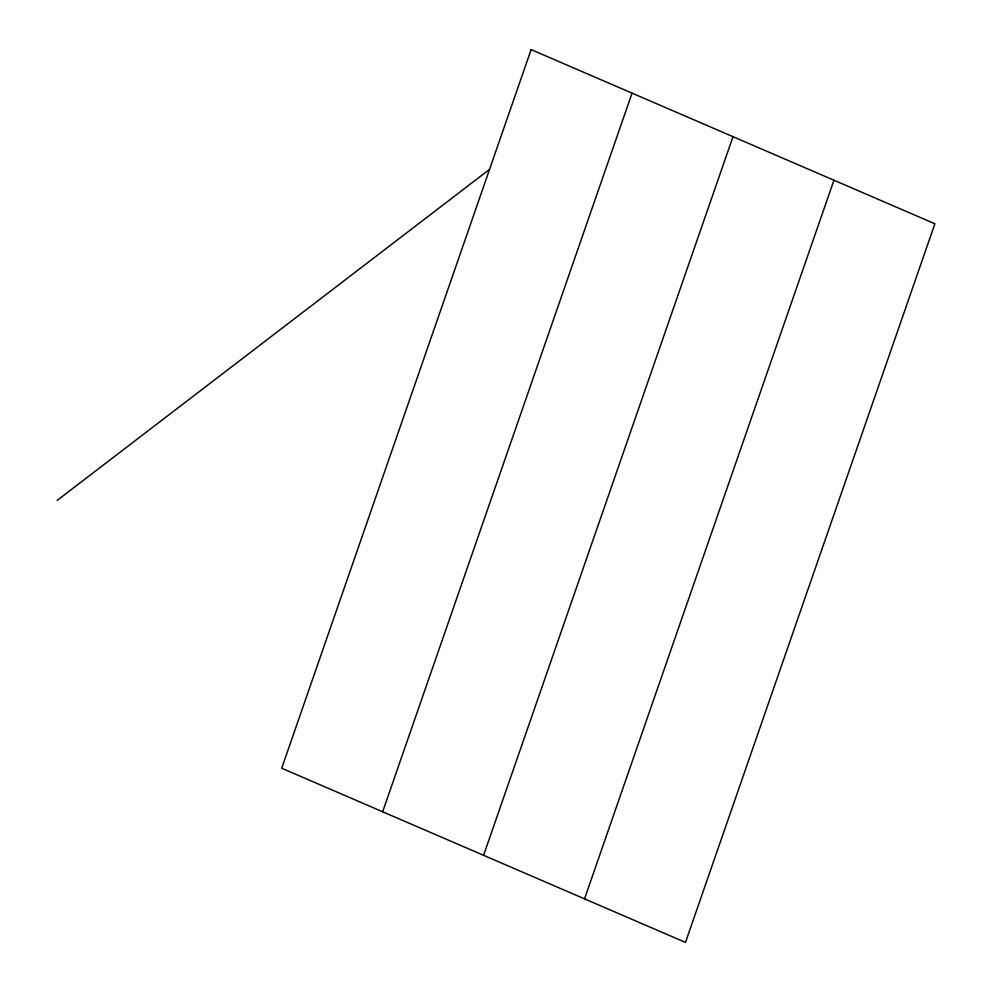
<?xml version="1.0" encoding="UTF-8"?>
<svg xmlns="http://www.w3.org/2000/svg" width="992" height="992" viewBox="0 0 992 992"><rect width="100%" height="100%" fill="white"/><g stroke="black" fill="none" stroke-linecap="round" stroke-linejoin="round"><path stroke-width="1.49" d="M382.652 811.778L632.065 93.136M483.588 855.315L733.001 136.685M584.524 898.864L833.95 180.222M57.114 500.439L489.552 169.372M531.129 49.6L281.703 768.23L685.472 942.4L934.886 223.77L531.129 49.6"/></g></svg>
